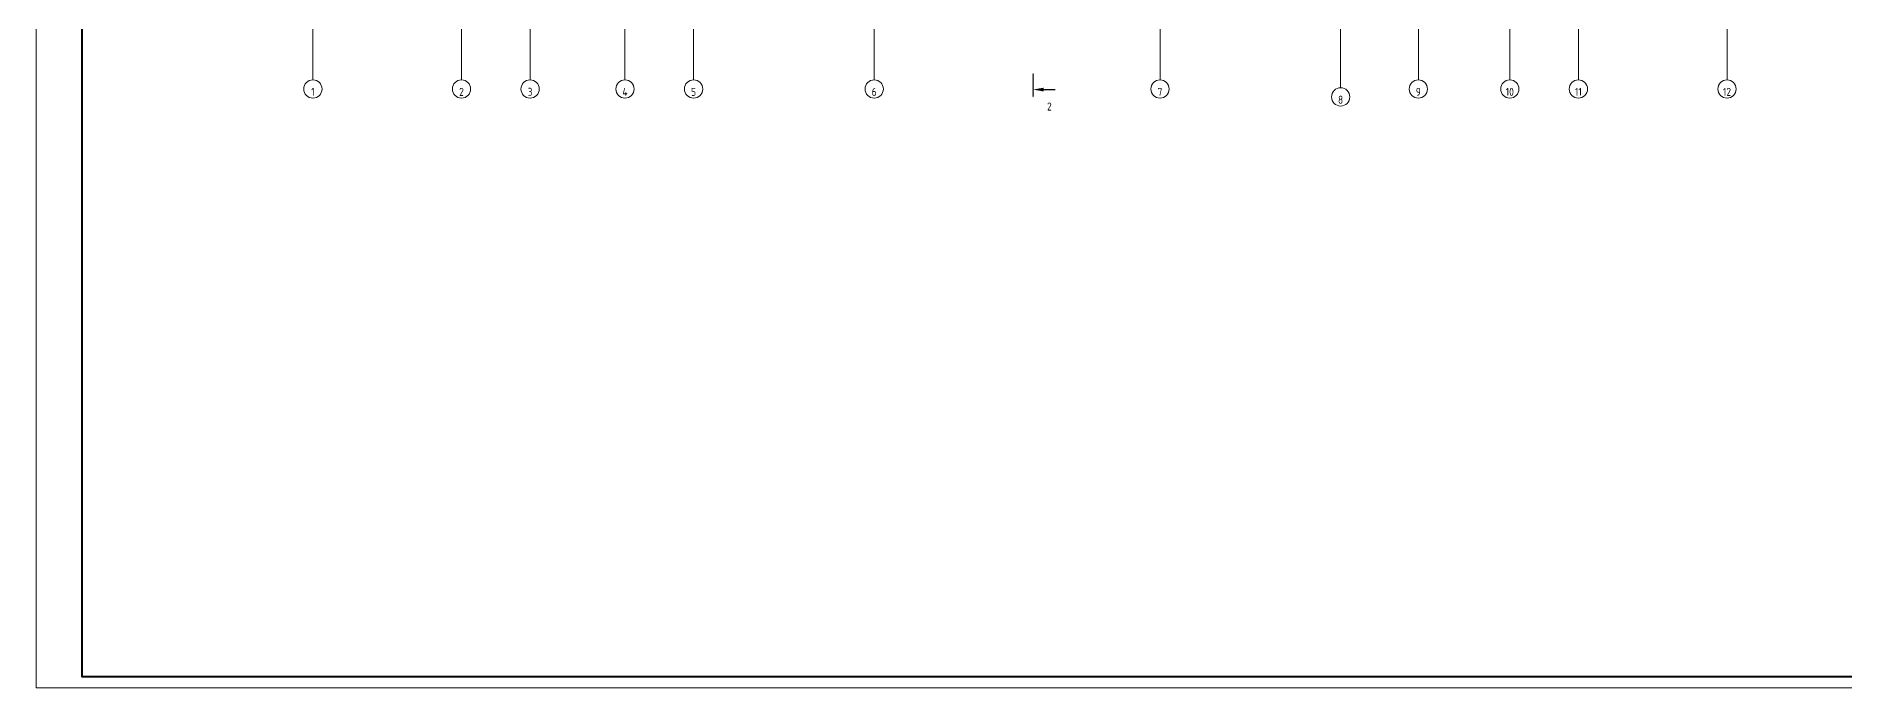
# Model space of a CAD drawing. Header units: millimetres. Extents: x -10178924 to 11692288, y -947381 to 58396.
# Drawn here: x -18603 to 60502, y -596749 to -568242 of the extents above; entities that cross this region are included whole.
import ezdxf

# ---------------------------------------------------------------- set-up
doc = ezdxf.new("R2010")
doc.units = ezdxf.units.MM
doc.linetypes.add('ADSK_Линия сетки', pattern=[25, 20, -2.5, 0, -2.5])
for name, color, linetype, lineweight in [('_0', 7, 'Continuous', 25), ('Оси', 253, 'Continuous', 9), ('Разрезы', 7, 'Continuous', 9)]:
    doc.layers.add(name, color=color, linetype=linetype, lineweight=lineweight)
doc.layers.add('PDF _Ramka', color=7, linetype='Continuous')
doc.styles.add('GOST Common', font='GOST_Common.ttf', dxfattribs={"width": 0.9, "height": 350})
doc.styles.add('GOST Common_1', font='GOST_Common.ttf', dxfattribs={"width": 0.9, "height": 250})

# ---------------------------------------------------------------- blocks, each defined once
blk = doc.blocks.new('Ось сетки - Круг_Ø8 мм-8258-План кровли АР')
at = {"layer": 'Оси', "lineweight": 20}
for start, end in [(360, 180), (180, 360)]:
    blk.add_arc((0, 0), 4, start, end, dxfattribs=at)
blk = doc.blocks.new('Разрез - Номер вида спереди_3_5 мм-16061-План кровли АР')
at = {"layer": 'Разрезы'}
for points in [[(9.8, 0.4), (9.8, -0.39), (-0.33, -0.39), (-0.33, 0.4)], [(2.18, -4.67), (3, 0), (3.82, -4.67)]]:
    blk.add_hatch(color=256, dxfattribs=at).paths.add_polyline_path(points)
at = {"layer": 'Разрезы', "lineweight": 30}
blk.add_line((3, -3), (3, -9.66), dxfattribs=at)
blk = doc.blocks.new('Кровля')
at = {"layer": 'Оси', "linetype": 'ADSK_Линия сетки'}
for p, q in [((-6500, -5631), (-6500, 44110)), ((0, -5631), (0, 44223)), ((3000, -5631), (3000, 44223)), ((18050, -5631), (18050, 44223)), ((30550, -5631), (30550, 44223)), ((45850, -5631), (45850, 44223)), ((48850, -5631), (48850, 44223)), ((55350, -5631), (55350, 44223)), ((38450, -5975), (38450, 22206)), ((41850, -5631), (41850, 22550)), ((7150, -5631), (7150, 22039)), ((10150, -5631), (10150, 22039))]:
    blk.add_line(p, q, dxfattribs=at)
at = {"layer": 'Разрезы', "lineweight": 20}
blk.add_line((24997, -5354), (24997, -6354), dxfattribs=at)
at = {"layer": 'Оси', "lineweight": 20, "xscale": 99.99999999999993, "yscale": 99.99999999999993, "zscale": 99.99999999999993}
for p in [(-6500, -6031), (0, -6031), (3000, -6031), (7150, -6031), (10150, -6031), (18050, -6031), (30550, -6031), (38450, -6375), (41850, -6031), (45850, -6031), (48850, -6031), (55350, -6031)]:
    blk.add_blockref('Ось сетки - Круг_Ø8 мм-8258-План кровли АР', p, dxfattribs=at)
at = {"layer": 'Разрезы', "lineweight": 50, "xscale": 99.99999999999993, "yscale": 99.99999999999993, "zscale": 99.99999999999993, "rotation": 89.99999999999947}
blk.add_blockref('Разрез - Номер вида спереди_3_5 мм-16061-План кровли АР', (24997, -6354), dxfattribs=at)
at = {"layer": 'Оси', "char_height": 350, "attachment_point": 5, "line_spacing_factor": 1.022766, "style": 'GOST Common'}
for s, insert, width in [('\\pxqc,t0.25714,0.51429,0.77143,1.02857,1.28571,1.54286,1.8,2.05714,2.31429,2.57143,2.82857,3.08571,3.34286,3.6,3.85714,4.11429,4.37143,4.62857,4.88571,5.14286,5.4,5.65714,5.91429,6.17143,6.42857,6.68571,6.94286,7.2,7.45714,7.71429,7.97143,8.22857;{1}', (-6501, -6154), 161.1), ('\\pxqc,t0.25714,0.51429,0.77143,1.02857,1.28571,1.54286,1.8,2.05714,2.31429,2.57143,2.82857,3.08571,3.34286,3.6,3.85714,4.11429,4.37143,4.62857,4.88571,5.14286,5.4,5.65714,5.91429,6.17143,6.42857,6.68571,6.94286,7.2,7.45714,7.71429,7.97143,8.22857;{2}', (-1, -6154), 232.2), ('\\pxqc,t0.25714,0.51429,0.77143,1.02857,1.28571,1.54286,1.8,2.05714,2.31429,2.57143,2.82857,3.08571,3.34286,3.6,3.85714,4.11429,4.37143,4.62857,4.88571,5.14286,5.4,5.65714,5.91429,6.17143,6.42857,6.68571,6.94286,7.2,7.45714,7.71429,7.97143,8.22857;{3}', (2999, -6154), 225.9), ('\\pxqc,t0.25714,0.51429,0.77143,1.02857,1.28571,1.54286,1.8,2.05714,2.31429,2.57143,2.82857,3.08571,3.34286,3.6,3.85714,4.11429,4.37143,4.62857,4.88571,5.14286,5.4,5.65714,5.91429,6.17143,6.42857,6.68571,6.94286,7.2,7.45714,7.71429,7.97143,8.22857;{4}', (7149, -6154), 261.9), ('\\pxqc,t0.25714,0.51429,0.77143,1.02857,1.28571,1.54286,1.8,2.05714,2.31429,2.57143,2.82857,3.08571,3.34286,3.6,3.85714,4.11429,4.37143,4.62857,4.88571,5.14286,5.4,5.65714,5.91429,6.17143,6.42857,6.68571,6.94286,7.2,7.45714,7.71429,7.97143,8.22857;{5}', (10149, -6154), 232.2), ('\\pxqc,t0.25714,0.51429,0.77143,1.02857,1.28571,1.54286,1.8,2.05714,2.31429,2.57143,2.82857,3.08571,3.34286,3.6,3.85714,4.11429,4.37143,4.62857,4.88571,5.14286,5.4,5.65714,5.91429,6.17143,6.42857,6.68571,6.94286,7.2,7.45714,7.71429,7.97143,8.22857;{6}', (18049, -6154), 232.2), ('\\pxqc,t0.25714,0.51429,0.77143,1.02857,1.28571,1.54286,1.8,2.05714,2.31429,2.57143,2.82857,3.08571,3.34286,3.6,3.85714,4.11429,4.37143,4.62857,4.88571,5.14286,5.4,5.65714,5.91429,6.17143,6.42857,6.68571,6.94286,7.2,7.45714,7.71429,7.97143,8.22857;{7}', (30549, -6154), 232.2), ('\\pxqc,t0.25714,0.51429,0.77143,1.02857,1.28571,1.54286,1.8,2.05714,2.31429,2.57143,2.82857,3.08571,3.34286,3.6,3.85714,4.11429,4.37143,4.62857,4.88571,5.14286,5.4,5.65714,5.91429,6.17143,6.42857,6.68571,6.94286,7.2,7.45714,7.71429,7.97143,8.22857;{8}', (38449, -6498), 232.2), ('\\pxqc,t0.25714,0.51429,0.77143,1.02857,1.28571,1.54286,1.8,2.05714,2.31429,2.57143,2.82857,3.08571,3.34286,3.6,3.85714,4.11429,4.37143,4.62857,4.88571,5.14286,5.4,5.65714,5.91429,6.17143,6.42857,6.68571,6.94286,7.2,7.45714,7.71429,7.97143,8.22857;{9}', (41849, -6154), 232.2), ('\\pxqc,t0.25714,0.51429,0.77143,1.02857,1.28571,1.54286,1.8,2.05714,2.31429,2.57143,2.82857,3.08571,3.34286,3.6,3.85714,4.11429,4.37143,4.62857,4.88571,5.14286,5.4,5.65714,5.91429,6.17143,6.42857,6.68571,6.94286,7.2,7.45714,7.71429,7.97143,8.22857;{10}', (45849, -6154), 387), ('\\pxqc,t0.25714,0.51429,0.77143,1.02857,1.28571,1.54286,1.8,2.05714,2.31429,2.57143,2.82857,3.08571,3.34286,3.6,3.85714,4.11429,4.37143,4.62857,4.88571,5.14286,5.4,5.65714,5.91429,6.17143,6.42857,6.68571,6.94286,7.2,7.45714,7.71429,7.97143,8.22857;{11}', (48849, -6154), 315.9), ('\\pxqc,t0.25714,0.51429,0.77143,1.02857,1.28571,1.54286,1.8,2.05714,2.31429,2.57143,2.82857,3.08571,3.34286,3.6,3.85714,4.11429,4.37143,4.62857,4.88571,5.14286,5.4,5.65714,5.91429,6.17143,6.42857,6.68571,6.94286,7.2,7.45714,7.71429,7.97143,8.22857;{12}', (55349, -6154), 387)]:
    blk.add_mtext(s, dxfattribs=dict(at, insert=insert, width=width))
at = {"layer": 'Разрезы', "insert": (25711, -6796), "char_height": 350, "width": 206.4, "attachment_point": 5, "line_spacing_factor": 1.022766, "style": 'GOST Common_1'}
blk.add_mtext('\\pxqc,t2.90286,5.80571,8.70857,11.61143,14.51429,17.41714,20.32,23.22286,26.12571,29.02857,31.93143,34.83429,37.73714,40.64,43.54286,46.44571,49.34857,52.25143,55.15429,58.05714,60.96,63.86286,66.76571,69.66857,72.57143,75.47429,78.37714,81.28,84.18286,87.08571,89.98857,92.89143;{2}', dxfattribs=at)
blk = doc.blocks.new('Рамка')
at = {"layer": 'PDF _Ramka', "lineweight": 20}
blk.add_lwpolyline([(100287, -596749), (100287, -512657), (-18603, -512657), (-18603, -596749)], close=True, dxfattribs=at)
at = {"layer": 'PDF _Ramka', "lineweight": 40}
blk.add_lwpolyline([(99787, -513153), (-16604, -513153), (-16604, -596246), (99787, -596246)], close=True, dxfattribs=at)

msp = doc.modelspace()

# ---------------------------------------------------------------- block references
msp.add_blockref('Кровля', (0, -564523.7))
at = {"layer": '_0'}
msp.add_blockref('Рамка', (0, 0), dxfattribs=at)

doc.saveas('drawing.dxf')
